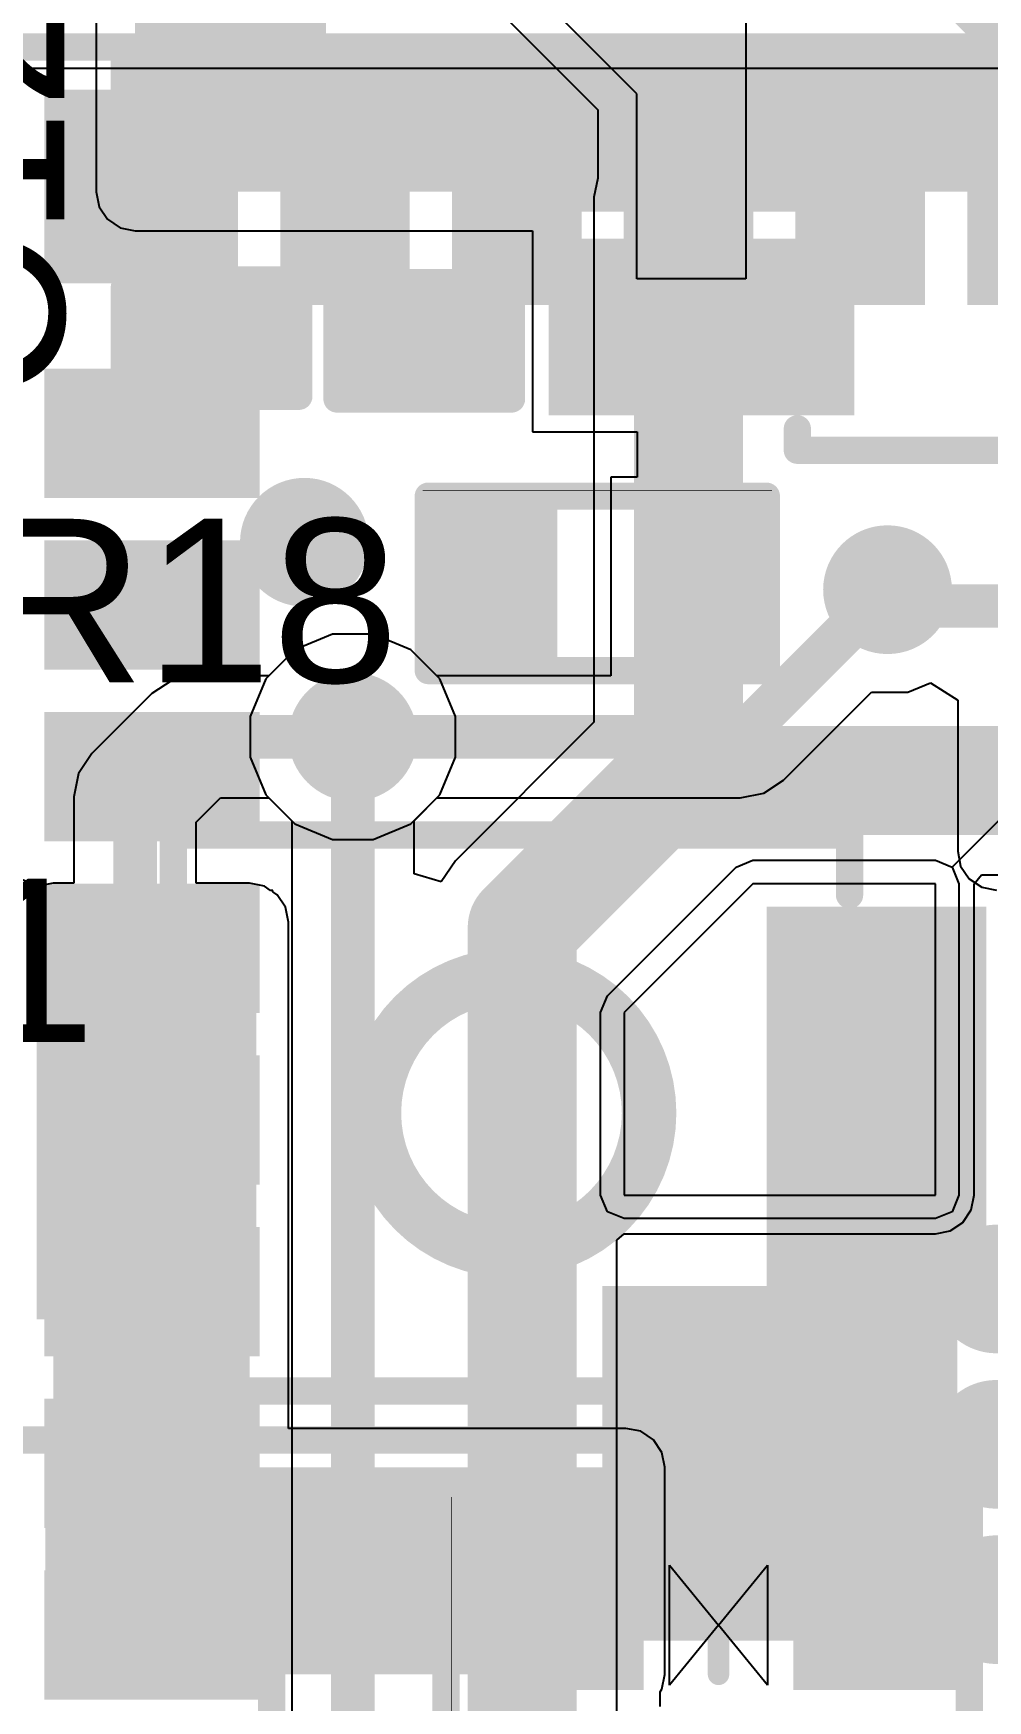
# Model space of a CAD drawing. Header units: inches. Extents: x -3 to 5389, y -3 to 5396.
# Drawn here: x 5.73 to 10.17, y 11.89 to 19.66 of the extents above; entities that cross this region are included whole.
import ezdxf

# ---------------------------------------------------------------- set-up
doc = ezdxf.new("R2010")
doc.units = ezdxf.units.IN
for name, color, linetype in [('Board_Outline', 216, 'Continuous'), ('Bottom Layer', 5, 'Continuous'), ('Bottom Overlay', 54, 'Continuous'), ('Bottom Paste', 16, 'Continuous'), ('Bottom Solder', 6, 'Continuous'), ('Mechanical 1', 6, 'Continuous'), ('Mechanical 15', 56, 'Continuous'), ('Top Layer', 1, 'Continuous'), ('Top Overlay', 2, 'Continuous'), ('Top Paste', 8, 'Continuous'), ('Top Solder', 216, 'Continuous'), ('Via Holes', 16, 'Continuous')]:
    doc.layers.add(name, color=color, linetype=linetype)
doc.styles.add('Arial', font='', dxfattribs={"height": 0.2})
doc.styles.get('Arial').set_extended_font_data('Arial')

msp = doc.modelspace()

# ---------------------------------------------------------------- hatches: boundary and pattern name
at = {"layer": 'Bottom Layer'}
for points in [[(6.5786, 19.2945), (6.5786, 18.5945), (5.8786, 18.5945), (5.8786, 19.2945)], [(7.3786, 18.4945), (6.9786, 18.4945), (6.9786, 19.2945), (7.3786, 19.2945)], [(8.1786, 18.4945), (7.7786, 18.4945), (7.7786, 19.2945), (8.1786, 19.2945)], [(8.9786, 18.4945), (8.5786, 18.4945), (8.5786, 19.2945), (8.9786, 19.2945)], [(9.7786, 18.4945), (9.3786, 18.4945), (9.3786, 19.2945), (9.7786, 19.2945)], [(6.6786, 17.9945), (6.6786, 17.5945), (5.8786, 17.5945), (5.8786, 17.9945)], [(6.6786, 17.1945), (6.6786, 16.7945), (5.8786, 16.7945), (5.8786, 17.1945)], [(6.6786, 16.3945), (6.6786, 15.9945), (5.8786, 15.9945), (5.8786, 16.3945)], [(6.6786, 15.5945), (6.6786, 15.1945), (5.8786, 15.1945), (5.8786, 15.5945)], [(6.6786, 14.7945), (6.6786, 14.3945), (5.8786, 14.3945), (5.8786, 14.7945)], [(6.6786, 13.9945), (6.6786, 13.5945), (5.8786, 13.5945), (5.8786, 13.9945)], [(9.9286, 13.7196), (9.9286, 12.2696), (8.4786, 12.2696), (8.4786, 13.7196)], [(6.6786, 13.1945), (6.6786, 12.7945), (5.8786, 12.7945), (5.8786, 13.1945)], [(6.6786, 12.3945), (6.6786, 11.9945), (5.8786, 11.9945), (5.8786, 12.3945)]]:
    msp.add_hatch(color=5, dxfattribs=at).paths.add_polyline_path(points)
h = msp.add_hatch(color=5, dxfattribs=at)
edge = h.paths.add_edge_path()
edge.add_arc((6.9892, 17.2867), 0.3, 0, 360)
h = msp.add_hatch(color=5, dxfattribs=at)
edge = h.paths.add_edge_path()
edge.add_arc((9.7058, 17.0657), 0.3, 0, 360)
h = msp.add_hatch(color=5, dxfattribs=at)
edge = h.paths.add_edge_path()
edge.add_arc((7.215, 16.3799), 0.3, 0, 360)
h = msp.add_hatch(color=5, dxfattribs=at)
edge = h.paths.add_edge_path()
edge.add_arc((10.215, 13.8069), 0.3, 0, 360)
h = msp.add_hatch(color=5, dxfattribs=at)
edge = h.paths.add_edge_path()
edge.add_arc((10.2138, 13.083), 0.3, 0, 360)
h = msp.add_hatch(color=5, dxfattribs=at)
edge = h.paths.add_edge_path()
edge.add_arc((10.215, 12.3591), 0.3, 0, 360)
at = {"layer": 'Bottom Paste'}
for points in [[(6.5786, 19.2945), (6.5786, 18.5945), (5.8786, 18.5945), (5.8786, 19.2945)], [(7.3786, 18.4945), (6.9786, 18.4945), (6.9786, 19.2945), (7.3786, 19.2945)], [(8.1786, 18.4945), (7.7786, 18.4945), (7.7786, 19.2945), (8.1786, 19.2945)], [(8.9786, 18.4945), (8.5786, 18.4945), (8.5786, 19.2945), (8.9786, 19.2945)], [(9.7786, 18.4945), (9.3786, 18.4945), (9.3786, 19.2945), (9.7786, 19.2945)], [(6.6786, 17.9945), (6.6786, 17.5945), (5.8786, 17.5945), (5.8786, 17.9945)], [(6.6786, 17.1945), (6.6786, 16.7945), (5.8786, 16.7945), (5.8786, 17.1945)], [(6.6786, 16.3945), (6.6786, 15.9945), (5.8786, 15.9945), (5.8786, 16.3945)], [(6.6786, 15.5945), (6.6786, 15.1945), (5.8786, 15.1945), (5.8786, 15.5945)], [(6.6786, 14.7945), (6.6786, 14.3945), (5.8786, 14.3945), (5.8786, 14.7945)], [(6.6786, 13.9945), (6.6786, 13.5945), (5.8786, 13.5945), (5.8786, 13.9945)], [(9.9286, 13.7196), (9.9286, 12.2696), (8.4786, 12.2696), (8.4786, 13.7196)], [(6.6786, 13.1945), (6.6786, 12.7945), (5.8786, 12.7945), (5.8786, 13.1945)], [(6.6786, 12.3945), (6.6786, 11.9945), (5.8786, 11.9945), (5.8786, 12.3945)]]:
    msp.add_hatch(color=16, dxfattribs=at).paths.add_polyline_path(points)
at = {"layer": 'Bottom Solder'}
for points in [[(6.6802, 19.3961), (6.6802, 18.4929), (5.777, 18.4929), (5.777, 19.3961)], [(7.4802, 18.3929), (6.877, 18.3929), (6.877, 19.3961), (7.4802, 19.3961)], [(8.2802, 18.3929), (7.677, 18.3929), (7.677, 19.3961), (8.2802, 19.3961)], [(9.0802, 18.3929), (8.477, 18.3929), (8.477, 19.3961), (9.0802, 19.3961)], [(9.8802, 18.3929), (9.277, 18.3929), (9.277, 19.3961), (9.8802, 19.3961)], [(10.6802, 18.3929), (10.077, 18.3929), (10.077, 19.3961), (10.6802, 19.3961)], [(6.7802, 18.0961), (6.7802, 17.4929), (5.777, 17.4929), (5.777, 18.0961)], [(6.7802, 17.2961), (6.7802, 16.6929), (5.777, 16.6929), (5.777, 17.2961)], [(6.7802, 16.4961), (6.7802, 15.8929), (5.777, 15.8929), (5.777, 16.4961)], [(6.7802, 15.6961), (6.7802, 15.0929), (5.777, 15.0929), (5.777, 15.6961)], [(6.7802, 14.8961), (6.7802, 14.2929), (5.777, 14.2929), (5.777, 14.8961)], [(6.7802, 14.0961), (6.7802, 13.4929), (5.777, 13.4929), (5.777, 14.0961)], [(10.0302, 13.8212), (10.0302, 12.168), (8.377, 12.168), (8.377, 13.8212)], [(6.7802, 13.2961), (6.7802, 12.6929), (5.777, 12.6929), (5.777, 13.2961)], [(6.7802, 12.4961), (6.7802, 11.8929), (5.777, 11.8929), (5.777, 12.4961)]]:
    msp.add_hatch(color=6, dxfattribs=at).paths.add_polyline_path(points)
at = {"layer": 'Top Layer'}
for points in [[(6.2006, 18.9199), (7.0896, 18.9199), (7.0896, 20.6217), (6.2006, 20.6217)], [(6.2006, 18.9199), (10.544, 18.9199), (10.544, 19.5549), (6.2006, 19.5549)], [(9.4492, 18.9294), (8.2292, 18.9294), (8.2292, 19.5494), (9.4492, 19.5494)], [(6.8745, 18.9956), (6.2395, 18.9956), (6.2395, 19.4528), (6.8745, 19.4528)], [(7.8651, 18.9829), (7.2301, 18.9829), (7.2301, 19.4401), (7.8651, 19.4401)], [(9.4492, 17.9794), (8.2292, 17.9794), (8.2292, 18.5994), (9.4492, 18.5994)], [(6.8745, 18.0558), (6.2395, 18.0558), (6.2395, 18.513), (6.8745, 18.513)], [(7.8651, 18.0431), (7.2301, 18.0431), (7.2301, 18.5003), (7.8651, 18.5003)], [(8.1124, 17.4126), (8.1124, 16.7776), (7.6552, 16.7776), (7.6552, 17.4126)], [(9.0522, 17.4126), (9.0522, 16.7776), (8.595, 16.7776), (8.595, 17.4126)], [(5.8196, 12.2651), (6.734, 12.2651), (6.734, 15.5163), (5.8196, 15.5163)], [(6.664, 13.7668), (5.844, 13.7668), (5.844, 15.4868), (6.664, 15.4868)], [(10.064, 13.7668), (9.244, 13.7668), (9.244, 15.4868), (10.064, 15.4868)], [(5.8196, 12.0111), (8.4866, 12.0111), (8.4866, 12.9763), (5.8196, 12.9763)], [(5.9347, 12.7218), (6.5697, 12.7218), (6.5697, 12.2646), (5.9347, 12.2646)], [(7.5603, 12.2646), (6.9253, 12.2646), (6.9253, 12.7218), (7.5603, 12.7218)], [(7.8684, 12.4397), (8.4684, 12.4397), (8.4684, 12.0397), (7.8684, 12.0397)], [(9.9683, 12.0397), (9.3683, 12.0397), (9.3683, 12.4397), (9.9683, 12.4397)]]:
    msp.add_hatch(color=1, dxfattribs=at).paths.add_polyline_path(points)
h = msp.add_hatch(color=1, dxfattribs=at)
edge = h.paths.add_edge_path()
edge.add_arc((6.9892, 17.2867), 0.3, 0, 360)
h = msp.add_hatch(color=1, dxfattribs=at)
edge = h.paths.add_edge_path()
edge.add_arc((9.7058, 17.0657), 0.3, 0, 360)
h = msp.add_hatch(color=1, dxfattribs=at)
edge = h.paths.add_edge_path()
edge.add_arc((7.215, 16.3799), 0.3, 0, 360)
h = msp.add_hatch(color=1, dxfattribs=at)
edge = h.paths.add_edge_path()
edge.add_arc((10.215, 13.8069), 0.3, 0, 360)
h = msp.add_hatch(color=1, dxfattribs=at)
edge = h.paths.add_edge_path()
edge.add_arc((10.2138, 13.083), 0.3, 0, 360)
h = msp.add_hatch(color=1, dxfattribs=at)
edge = h.paths.add_edge_path()
edge.add_arc((10.215, 12.3591), 0.3, 0, 360)
at = {"layer": 'Top Paste'}
for points in [[(9.4492, 18.9294), (8.2292, 18.9294), (8.2292, 19.5494), (9.4492, 19.5494)], [(6.8745, 18.9956), (6.2395, 18.9956), (6.2395, 19.4528), (6.8745, 19.4528)], [(7.8651, 18.9829), (7.2301, 18.9829), (7.2301, 19.4401), (7.8651, 19.4401)], [(9.4492, 17.9794), (8.2292, 17.9794), (8.2292, 18.5994), (9.4492, 18.5994)], [(6.8745, 18.0558), (6.2395, 18.0558), (6.2395, 18.513), (6.8745, 18.513)], [(7.8651, 18.0431), (7.2301, 18.0431), (7.2301, 18.5003), (7.8651, 18.5003)], [(8.1124, 17.4126), (8.1124, 16.7776), (7.6552, 16.7776), (7.6552, 17.4126)], [(9.0522, 17.4126), (9.0522, 16.7776), (8.595, 16.7776), (8.595, 17.4126)], [(6.664, 13.7668), (5.844, 13.7668), (5.844, 15.4868), (6.664, 15.4868)], [(10.064, 13.7668), (9.244, 13.7668), (9.244, 15.4868), (10.064, 15.4868)], [(5.9347, 12.7218), (6.5697, 12.7218), (6.5697, 12.2646), (5.9347, 12.2646)], [(7.5603, 12.2646), (6.9253, 12.2646), (6.9253, 12.7218), (7.5603, 12.7218)], [(7.8684, 12.4397), (8.4684, 12.4397), (8.4684, 12.0397), (7.8684, 12.0397)], [(9.9683, 12.0397), (9.3683, 12.0397), (9.3683, 12.4397), (9.9683, 12.4397)]]:
    msp.add_hatch(color=8, dxfattribs=at).paths.add_polyline_path(points)
at = {"layer": 'Top Solder'}
for points in [[(9.5508, 18.8278), (8.1276, 18.8278), (8.1276, 19.651), (9.5508, 19.651)], [(6.9345, 18.9356), (6.1795, 18.9356), (6.1795, 19.5128), (6.9345, 19.5128)], [(7.9251, 18.9229), (7.1701, 18.9229), (7.1701, 19.5001), (7.9251, 19.5001)], [(9.5508, 17.8778), (8.1276, 17.8778), (8.1276, 18.701), (9.5508, 18.701)], [(6.9345, 17.9958), (6.1795, 17.9958), (6.1795, 18.573), (6.9345, 18.573)], [(7.9251, 17.9831), (7.1701, 17.9831), (7.1701, 18.5603), (7.9251, 18.5603)], [(8.1674, 17.4676), (8.1674, 16.7226), (7.6002, 16.7226), (7.6002, 17.4676)], [(9.1072, 17.4676), (9.1072, 16.7226), (8.54, 16.7226), (8.54, 17.4676)], [(6.7656, 13.6652), (5.7424, 13.6652), (5.7424, 15.5884), (6.7656, 15.5884)], [(10.1656, 13.6652), (9.1424, 13.6652), (9.1424, 15.5884), (10.1656, 15.5884)], [(5.8747, 12.7818), (6.6297, 12.7818), (6.6297, 12.2046), (5.8747, 12.2046)], [(7.6153, 12.2096), (6.8703, 12.2096), (6.8703, 12.7768), (7.6153, 12.7768)], [(7.7668, 12.5413), (8.57, 12.5413), (8.57, 11.9381), (7.7668, 11.9381)], [(10.0699, 11.9381), (9.2667, 11.9381), (9.2667, 12.5413), (10.0699, 12.5413)]]:
    msp.add_hatch(color=216, dxfattribs=at).paths.add_polyline_path(points)
at = {"layer": 'Via Holes'}
h = msp.add_hatch(color=7, dxfattribs=at)
edge = h.paths.add_edge_path()
edge.add_arc((6.9892, 17.2867), 0.15, 0, 360)
h = msp.add_hatch(color=7, dxfattribs=at)
edge = h.paths.add_edge_path()
edge.add_arc((9.7058, 17.0657), 0.15, 0, 360)
h = msp.add_hatch(color=7, dxfattribs=at)
edge = h.paths.add_edge_path()
edge.add_arc((7.215, 16.3799), 0.15, 0, 360)
h = msp.add_hatch(color=7, dxfattribs=at)
edge = h.paths.add_edge_path()
edge.add_arc((10.215, 13.8069), 0.15, 0, 360)
h = msp.add_hatch(color=7, dxfattribs=at)
edge = h.paths.add_edge_path()
edge.add_arc((10.2138, 13.083), 0.15, 0, 360)
h = msp.add_hatch(color=7, dxfattribs=at)
edge = h.paths.add_edge_path()
edge.add_arc((10.215, 12.3591), 0.15, 0, 360)

# ---------------------------------------------------------------- linework, layer by layer
at = {"layer": 'Board_Outline'}
msp.add_lwpolyline([(3.737, 39.2377, 0.254, 0.254, -0.622564), (-0.0254, 19.643, 0.254, 0.254, 0)], format="xyseb", dxfattribs=at)
at = {"layer": 'Bottom Layer'}
for p, q in [((9.0454, 21.0281), (9.0454, 18.5135)), ((8.5374, 19.3771), (7.9532, 19.9613)), ((7.8781, 19.78), (8.3561, 19.302)), ((8.5374, 18.5135), (8.5374, 19.3771)), ((8.3561, 19.302), (8.3561, 18.9838)), ((8.3561, 18.9838), (8.3383, 18.8945)), ((8.3383, 18.8945), (8.3383, 16.4478)), ((9.0454, 18.5135), (8.5374, 18.5135)), ((6.9444, 16.7849), (6.8099, 16.6505)), ((7.12, 16.8577), (6.9444, 16.7849)), ((7.31, 16.8577), (7.12, 16.8577)), ((7.4857, 16.7849), (7.31, 16.8577)), ((7.6201, 16.6505), (7.4857, 16.7849)), ((6.8099, 16.6505), (6.7372, 16.4749)), ((7.6928, 16.4749), (7.6201, 16.6505)), ((6.7372, 16.4749), (6.7372, 16.2848)), ((7.6928, 16.2848), (7.6928, 16.4749)), ((8.3383, 16.4478), (7.6927, 15.8022)), ((6.7372, 16.2848), (6.8099, 16.1092)), ((7.6201, 16.1092), (7.6928, 16.2848)), ((6.8099, 16.1092), (6.9301, 15.989)), ((7.4999, 15.989), (7.6201, 16.1092)), ((6.9301, 15.989), (6.9301, 9.3861)), ((7.4999, 15.7422), (7.4999, 15.989)), ((7.6927, 15.8022), (7.6269, 15.7037)), ((7.6269, 15.7037), (7.4999, 15.7422)), ((10.1099, 15.6946), (10.1442, 15.7364)), ((10.1442, 15.7364), (12.8475, 15.7364)), ((9.0786, 15.6946), (8.4786, 15.0946)), ((9.9286, 15.6946), (9.0786, 15.6946)), ((9.9286, 14.2446), (9.9286, 15.6946)), ((10.1099, 14.2446), (10.1099, 15.6946)), ((8.4786, 15.0946), (8.4786, 14.2446)), ((8.4786, 14.2446), (9.9286, 14.2446)), ((10.0961, 14.1752), (10.1099, 14.2446)), ((10.0568, 14.1164), (10.0961, 14.1752)), ((8.4442, 14.0351), (8.4786, 14.0633)), ((8.4786, 14.0633), (9.9286, 14.0633)), ((9.9286, 14.0633), (9.998, 14.0771)), ((9.998, 14.0771), (10.0568, 14.1164)), ((8.4442, 8.7423), (8.4442, 14.0351))]:
    msp.add_line(p, q, dxfattribs=at)
for points in [[(9.9852, 19.8851, 0.2032, 0.2032, 0), (10.3776, 19.4926, 0.2032, 0.2032, 0)], [(8.7786, 16.2655, 0.508, 0.508, 0), (8.7786, 18.8945, 0.508, 0.508, 0)], [(9.7058, 17.0657, 0.2032, 0.2032, 0), (9.782, 16.9895, 0.2032, 0.2032, 0)], [(9.782, 16.9895, 0.2032, 0.2032, 0), (12.1442, 16.9895, 0.2032, 0.2032, 0)], [(7.215, 8.9952, 0.2032, 0.2032, 0), (7.215, 16.3799, 0.2032, 0.2032, 0)], [(8.6898, 16.1767, 0.508, 0.508, 0), (8.7786, 16.2655, 0.508, 0.508, 0)], [(8.004, 15.4909, 0.508, 0.508, 0), (8.6898, 16.1767, 0.508, 0.508, 0)], [(8.6898, 16.1767, 0.508, 0.508, 0), (13.0332, 16.1767, 0.508, 0.508, 0)], [(8.004, 8.5567, 0.508, 0.508, 0), (8.004, 15.4909, 0.508, 0.508, 0)]]:
    msp.add_lwpolyline(points, format="xyseb", dxfattribs=at)
for points in [[(8.6516, 18.8945, 0.254, 0.254, 1), (8.9056, 18.8945, 0.254, 0.254, 1)], [(9.655, 17.0657, 0.1016, 0.1016, 1), (9.7566, 17.0657, 0.1016, 0.1016, 1)], [(9.7312, 16.9895, 0.1016, 0.1016, 1), (9.8328, 16.9895, 0.1016, 0.1016, 1)], [(9.7312, 16.9895, 0.1016, 0.1016, 1), (9.8328, 16.9895, 0.1016, 0.1016, 1)], [(7.1642, 16.3799, 0.1016, 0.1016, 1), (7.2658, 16.3799, 0.1016, 0.1016, 1)], [(8.6516, 16.2655, 0.254, 0.254, 1), (8.9056, 16.2655, 0.254, 0.254, 1)], [(8.6516, 16.2655, 0.254, 0.254, 1), (8.9056, 16.2655, 0.254, 0.254, 1)], [(8.5628, 16.1767, 0.254, 0.254, 1), (8.8168, 16.1767, 0.254, 0.254, 1)], [(8.5628, 16.1767, 0.254, 0.254, 1), (8.8168, 16.1767, 0.254, 0.254, 1)], [(8.5628, 16.1767, 0.254, 0.254, 1), (8.8168, 16.1767, 0.254, 0.254, 1)], [(7.877, 15.4909, 0.254, 0.254, 1), (8.131, 15.4909, 0.254, 0.254, 1)], [(7.877, 15.4909, 0.254, 0.254, 1), (8.131, 15.4909, 0.254, 0.254, 1)]]:
    msp.add_lwpolyline(points, format="xyseb", close=True, dxfattribs=at)
at = {"layer": 'Bottom Overlay'}
msp.add_lwpolyline([(0.1785, 19.5945, 0.127, 0.127, 0), (16.7785, 19.5945, 0.127, 0.127, 0)], format="xyseb", dxfattribs=at)
at = {"layer": 'Bottom Solder'}
for p, q in [((10.0064, 15.7724), (5388.927, 5395.5249)), ((9.0009, 15.7724), (9.0786, 15.8046)), ((9.0786, 15.8046), (9.9286, 15.8046)), ((9.9286, 15.8046), (10.0064, 15.7724)), ((8.4009, 15.1724), (9.0009, 15.7724)), ((10.0064, 15.7724), (10.0386, 15.6946)), ((10.0386, 15.6946), (10.0386, 14.2446)), ((8.3686, 15.0946), (8.4009, 15.1724)), ((8.3686, 14.2446), (8.3686, 15.0946)), ((8.4009, 14.1668), (8.3686, 14.2446)), ((10.0386, 14.2446), (10.0064, 14.1668)), ((8.4786, 14.1346), (8.4009, 14.1668)), ((10.0064, 14.1668), (9.9286, 14.1346)), ((9.9286, 14.1346), (8.4786, 14.1346))]:
    msp.add_line(p, q, dxfattribs=at)
at = {"layer": 'Mechanical 1'}
msp.add_lwpolyline([(3.7624, 39.2377, 0.254, 0.254, -0.622564), (0, 19.643, 0.254, 0.254, 0)], format="xyseb", dxfattribs=at)
at = {"layer": 'Mechanical 15'}
msp.add_line((16.6786, 19.4945), (0.2786, 19.4945), dxfattribs=at)
at = {"layer": 'Top Layer'}
for p, q in [((6.0193, 20.6217), (6.0193, 19.5549)), ((6.0193, 19.5549), (6.0193, 18.9199)), ((6.0193, 18.9199), (6.0331, 18.8505)), ((6.0331, 18.8505), (6.0724, 18.7917)), ((6.0724, 18.7917), (6.1312, 18.7524)), ((6.1312, 18.7524), (6.2006, 18.7386)), ((6.2006, 18.7386), (8.0514, 18.7386)), ((8.0514, 18.7386), (8.0514, 17.8016)), ((8.0514, 17.8016), (8.5387, 17.8016)), ((8.5387, 17.8016), (8.5387, 17.5904)), ((8.5387, 17.5904), (8.4172, 17.5904)), ((8.4172, 17.5904), (8.4172, 16.6647)), ((6.9444, 16.7849), (6.8242, 16.6647)), ((7.12, 16.8577), (6.9444, 16.7849)), ((7.31, 16.8577), (7.12, 16.8577)), ((7.4857, 16.7849), (7.31, 16.8577)), ((7.6058, 16.6647), (7.4857, 16.7849)), ((6.3709, 16.643), (6.2785, 16.5813)), ((6.48, 16.6647), (6.3709, 16.643)), ((6.8242, 16.6647), (6.48, 16.6647)), ((8.4172, 16.6647), (7.6058, 16.6647)), ((9.8008, 16.5879), (9.9055, 16.6312)), ((9.9055, 16.6312), (10.0325, 16.5507)), ((6.2785, 16.5813), (5.9991, 16.3019)), ((6.2785, 16.5813), (6.2785, 16.5813)), ((9.2214, 16.1784), (9.6308, 16.5879)), ((9.6308, 16.5879), (9.8008, 16.5879)), ((10.0325, 16.5507), (10.0325, 15.8465)), ((5.9991, 16.3019), (5.9374, 16.2095)), ((5.9374, 16.2095), (5.9157, 16.1005)), ((9.129, 16.1167), (9.2214, 16.1784)), ((5.9157, 16.1005), (5.9157, 16.1004)), ((5.9157, 16.1004), (5.9157, 15.6975)), ((6.4854, 15.9825), (6.598, 16.095)), ((6.598, 16.095), (6.8242, 16.095)), ((6.8242, 16.095), (6.9444, 15.9748)), ((7.4857, 15.9748), (7.6058, 16.095)), ((7.6058, 16.095), (9.02, 16.095)), ((9.02, 16.095), (9.129, 16.1167)), ((9.02, 16.095), (9.02, 16.095)), ((6.4854, 15.6975), (6.4854, 15.9825)), ((6.9444, 15.9748), (7.12, 15.9021)), ((7.31, 15.9021), (7.4857, 15.9748)), ((7.12, 15.9021), (7.31, 15.9021)), ((10.0325, 15.8465), (10.0463, 15.7771)), ((10.0463, 15.7771), (10.0856, 15.7183)), ((5.7502, 15.6837), (5.6358, 15.7294)), ((5.8196, 15.6975), (5.7502, 15.6837)), ((5.9157, 15.6975), (5.8196, 15.6975)), ((6.734, 15.6975), (6.4854, 15.6975)), ((6.8033, 15.6837), (6.734, 15.6975)), ((10.0856, 15.7183), (10.1444, 15.679)), ((6.832, 15.6646), (6.8033, 15.6837)), ((6.8418, 15.6646), (6.832, 15.6646)), ((6.8418, 15.658), (6.8418, 15.6646)), ((6.8622, 15.6444), (6.8418, 15.658)), ((6.9014, 15.5856), (6.8622, 15.6444)), ((10.1444, 15.679), (10.2138, 15.6652)), ((6.9152, 15.5163), (6.9014, 15.5856)), ((6.9152, 13.1575), (6.9152, 15.5163)), ((8.4866, 13.1575), (6.9152, 13.1575)), ((8.5559, 13.1437), (8.4866, 13.1575)), ((8.6148, 13.1044), (8.5559, 13.1437)), ((8.654, 13.0456), (8.6148, 13.1044)), ((8.6678, 12.9763), (8.654, 13.0456)), ((8.6678, 12.0111), (8.6678, 12.9763)), ((8.654, 11.9417), (8.6678, 12.0111)), ((8.6462, 11.93), (8.654, 11.9417)), ((8.6462, 11.8619), (8.6462, 11.93))]:
    msp.add_line(p, q, dxfattribs=at)
for points in [[(8.8236, 17.0951, 0.2032, 0.2032, 0), (8.8236, 18.2894, 0.2032, 0.2032, 0)], [(9.02, 16.3799, 0.2032, 0.2032, 0), (9.7058, 17.0657, 0.2032, 0.2032, 0)], [(6.2006, 16.1005, 0.2032, 0.2032, 0), (6.48, 16.3799, 0.2032, 0.2032, 0)], [(6.48, 16.3799, 0.2032, 0.2032, 0), (7.215, 16.3799, 0.2032, 0.2032, 0)], [(7.215, 16.3799, 0.2032, 0.2032, 0), (9.02, 16.3799, 0.2032, 0.2032, 0)], [(6.2006, 14.5533, 0.2032, 0.2032, 0), (6.2006, 16.1005, 0.2032, 0.2032, 0)], [(6.2006, 14.5533, 0.2032, 0.2032, 0), (6.254, 14.4998, 0.2032, 0.2032, 0)]]:
    msp.add_lwpolyline(points, format="xyseb", dxfattribs=at)
for points in [[(8.7728, 18.2894, 0.1016, 0.1016, 1), (8.8744, 18.2894, 0.1016, 0.1016, 1)], [(8.7728, 17.0951, 0.1016, 0.1016, 1), (8.8744, 17.0951, 0.1016, 0.1016, 1)], [(9.655, 17.0657, 0.1016, 0.1016, 1), (9.7566, 17.0657, 0.1016, 0.1016, 1)], [(6.4292, 16.3799, 0.1016, 0.1016, 1), (6.5308, 16.3799, 0.1016, 0.1016, 1)], [(6.4292, 16.3799, 0.1016, 0.1016, 1), (6.5308, 16.3799, 0.1016, 0.1016, 1)], [(7.1642, 16.3799, 0.1016, 0.1016, 1), (7.2658, 16.3799, 0.1016, 0.1016, 1)], [(7.1642, 16.3799, 0.1016, 0.1016, 1), (7.2658, 16.3799, 0.1016, 0.1016, 1)], [(8.9692, 16.3799, 0.1016, 0.1016, 1), (9.0708, 16.3799, 0.1016, 0.1016, 1)], [(8.9692, 16.3799, 0.1016, 0.1016, 1), (9.0708, 16.3799, 0.1016, 0.1016, 1)], [(6.1498, 16.1005, 0.1016, 0.1016, 1), (6.2514, 16.1005, 0.1016, 0.1016, 1)], [(6.1498, 16.1005, 0.1016, 0.1016, 1), (6.2514, 16.1005, 0.1016, 0.1016, 1)], [(6.1498, 14.5533, 0.1016, 0.1016, 1), (6.2514, 14.5533, 0.1016, 0.1016, 1)], [(6.1498, 14.5533, 0.1016, 0.1016, 1), (6.2514, 14.5533, 0.1016, 0.1016, 1)], [(6.2032, 14.4998, 0.1016, 0.1016, 1), (6.3048, 14.4998, 0.1016, 0.1016, 1)]]:
    msp.add_lwpolyline(points, format="xyseb", close=True, dxfattribs=at)
at = {"layer": 'Top Overlay'}
for p, q in [((8.6898, 11.9603), (8.6898, 12.5191)), ((8.6898, 12.5191), (8.9184, 12.2397)), ((8.9184, 12.2397), (9.147, 12.5191)), ((9.147, 12.5191), (9.147, 11.9603)), ((8.9184, 12.2397), (8.6898, 11.9603)), ((8.9184, 12.2397), (8.9184, 12.2397)), ((9.147, 11.9603), (8.9184, 12.2397)), ((8.9184, 12.2397), (8.9184, 12.2397))]:
    msp.add_line(p, q, dxfattribs=at)
for points in [[(6.1506, 19.5417, 0.127, 0.127, 0), (6.9634, 19.5417, 0.127, 0.127, 0)], [(6.1506, 19.0337, 0.127, 0.127, 0), (6.1506, 19.5417, 0.127, 0.127, 0)], [(6.9634, 19.0337, 0.127, 0.127, 0), (6.9634, 19.5417, 0.127, 0.127, 0)], [(7.1412, 19.529, 0.127, 0.127, 0), (7.954, 19.529, 0.127, 0.127, 0)], [(7.1412, 19.021, 0.127, 0.127, 0), (7.1412, 19.529, 0.127, 0.127, 0)], [(7.954, 19.021, 0.127, 0.127, 0), (7.954, 19.529, 0.127, 0.127, 0)], [(6.1506, 17.9669, 0.127, 0.127, 0), (6.1506, 18.4749, 0.127, 0.127, 0)], [(6.9634, 17.9669, 0.127, 0.127, 0), (6.9634, 18.4749, 0.127, 0.127, 0)], [(7.1412, 17.9542, 0.127, 0.127, 0), (7.1412, 18.4622, 0.127, 0.127, 0)], [(7.954, 17.9542, 0.127, 0.127, 0), (7.954, 18.4622, 0.127, 0.127, 0)], [(6.1506, 17.9669, 0.127, 0.127, 0), (6.9634, 17.9669, 0.127, 0.127, 0)], [(7.1412, 17.9542, 0.127, 0.127, 0), (7.954, 17.9542, 0.127, 0.127, 0)], [(9.2856, 17.7154, 0.127, 0.127, 0), (9.2856, 17.8154, 0.127, 0.127, 0)], [(9.2856, 17.7154, 0.127, 0.127, 0), (11.0382, 17.7154, 0.127, 0.127, 0)], [(7.5663, 16.6887, 0.127, 0.127, 0), (7.5663, 17.5015, 0.127, 0.127, 0)], [(7.5663, 17.5015, 0.127, 0.127, 0), (9.1411, 17.5015, 0.127, 0.127, 0)], [(9.1411, 16.6887, 0.127, 0.127, 0), (9.1411, 17.5015, 0.127, 0.127, 0)], [(7.5409, 17.5269, 0.00323, 0.00323, 0), (9.1665, 17.5269, 0.00323, 0.00323, 0)], [(7.5663, 16.6887, 0.127, 0.127, 0), (9.1411, 16.6887, 0.127, 0.127, 0)], [(6.3792, 15.6428, 0.127, 0.127, 0), (6.3792, 15.9222, 0.127, 0.127, 0)], [(6.3792, 15.9222, 0.127, 0.127, 0), (9.5288, 15.9222, 0.127, 0.127, 0)], [(9.5288, 15.6428, 0.127, 0.127, 0), (9.5288, 15.9222, 0.127, 0.127, 0)], [(6.3792, 13.3314, 0.127, 0.127, 0), (6.3792, 13.6108, 0.127, 0.127, 0)], [(9.5288, 13.3314, 0.127, 0.127, 0), (9.5288, 13.6108, 0.127, 0.127, 0)], [(6.3792, 13.3314, 0.127, 0.127, 0), (9.5288, 13.3314, 0.127, 0.127, 0)], [(5.6418, 13.1033, 0.127, 0.127, 0), (10.0868, 13.1033, 0.127, 0.127, 0)], [(10.0868, 10.3347, 0.127, 0.127, 0), (10.0868, 13.1033, 0.127, 0.127, 0)], [(5.8458, 12.8107, 0.127, 0.127, 0), (6.6586, 12.8107, 0.127, 0.127, 0)], [(5.8458, 12.3027, 0.127, 0.127, 0), (5.8458, 12.8107, 0.127, 0.127, 0)], [(6.6586, 12.3027, 0.127, 0.127, 0), (6.6586, 12.8107, 0.127, 0.127, 0)], [(6.8364, 11.2359, 0.127, 0.127, 0), (6.8364, 12.8107, 0.127, 0.127, 0)], [(6.8364, 12.8107, 0.127, 0.127, 0), (7.6492, 12.8107, 0.127, 0.127, 0)], [(7.6492, 11.2359, 0.127, 0.127, 0), (7.6492, 12.8107, 0.127, 0.127, 0)], [(7.6746, 11.2105, 0.00323, 0.00323, 0), (7.6746, 12.8361, 0.00323, 0.00323, 0)], [(8.2684, 12.7397, 0.13, 0.13, 0), (9.5684, 12.7397, 0.13, 0.13, 0)], [(8.9184, 12.0111, 0.1, 0.1, 0), (8.9184, 12.4937, 0.1, 0.1, 0)]]:
    msp.add_lwpolyline(points, format="xyseb", dxfattribs=at)
for points in [[(6.1189, 19.5417, 0.0635, 0.0635, 1), (6.1824, 19.5417, 0.0635, 0.0635, 1)], [(6.1189, 19.5417, 0.0635, 0.0635, 1), (6.1824, 19.5417, 0.0635, 0.0635, 1)], [(6.9317, 19.5417, 0.0635, 0.0635, 1), (6.9952, 19.5417, 0.0635, 0.0635, 1)], [(6.9317, 19.5417, 0.0635, 0.0635, 1), (6.9952, 19.5417, 0.0635, 0.0635, 1)], [(7.1095, 19.529, 0.0635, 0.0635, 1), (7.173, 19.529, 0.0635, 0.0635, 1)], [(7.1095, 19.529, 0.0635, 0.0635, 1), (7.173, 19.529, 0.0635, 0.0635, 1)], [(7.9223, 19.529, 0.0635, 0.0635, 1), (7.9858, 19.529, 0.0635, 0.0635, 1)], [(7.9223, 19.529, 0.0635, 0.0635, 1), (7.9858, 19.529, 0.0635, 0.0635, 1)], [(6.1189, 19.0337, 0.0635, 0.0635, 1), (6.1824, 19.0337, 0.0635, 0.0635, 1)], [(6.9317, 19.0337, 0.0635, 0.0635, 1), (6.9952, 19.0337, 0.0635, 0.0635, 1)], [(7.1095, 19.021, 0.0635, 0.0635, 1), (7.173, 19.021, 0.0635, 0.0635, 1)], [(7.9223, 19.021, 0.0635, 0.0635, 1), (7.9858, 19.021, 0.0635, 0.0635, 1)], [(6.1189, 18.4749, 0.0635, 0.0635, 1), (6.1824, 18.4749, 0.0635, 0.0635, 1)], [(6.9317, 18.4749, 0.0635, 0.0635, 1), (6.9952, 18.4749, 0.0635, 0.0635, 1)], [(7.1095, 18.4622, 0.0635, 0.0635, 1), (7.173, 18.4622, 0.0635, 0.0635, 1)], [(7.9223, 18.4622, 0.0635, 0.0635, 1), (7.9858, 18.4622, 0.0635, 0.0635, 1)], [(6.1189, 17.9669, 0.0635, 0.0635, 1), (6.1824, 17.9669, 0.0635, 0.0635, 1)], [(6.1189, 17.9669, 0.0635, 0.0635, 1), (6.1824, 17.9669, 0.0635, 0.0635, 1)], [(6.9317, 17.9669, 0.0635, 0.0635, 1), (6.9952, 17.9669, 0.0635, 0.0635, 1)], [(6.9317, 17.9669, 0.0635, 0.0635, 1), (6.9952, 17.9669, 0.0635, 0.0635, 1)], [(7.1095, 17.9542, 0.0635, 0.0635, 1), (7.173, 17.9542, 0.0635, 0.0635, 1)], [(7.1095, 17.9542, 0.0635, 0.0635, 1), (7.173, 17.9542, 0.0635, 0.0635, 1)], [(7.9223, 17.9542, 0.0635, 0.0635, 1), (7.9858, 17.9542, 0.0635, 0.0635, 1)], [(7.9223, 17.9542, 0.0635, 0.0635, 1), (7.9858, 17.9542, 0.0635, 0.0635, 1)], [(9.2539, 17.8154, 0.0635, 0.0635, 1), (9.3174, 17.8154, 0.0635, 0.0635, 1)], [(9.2539, 17.7154, 0.0635, 0.0635, 1), (9.3174, 17.7154, 0.0635, 0.0635, 1)], [(9.2539, 17.7154, 0.0635, 0.0635, 1), (9.3174, 17.7154, 0.0635, 0.0635, 1)], [(7.5346, 17.5015, 0.0635, 0.0635, 1), (7.5981, 17.5015, 0.0635, 0.0635, 1)], [(7.5346, 17.5015, 0.0635, 0.0635, 1), (7.5981, 17.5015, 0.0635, 0.0635, 1)], [(9.1094, 17.5015, 0.0635, 0.0635, 1), (9.1729, 17.5015, 0.0635, 0.0635, 1)], [(9.1094, 17.5015, 0.0635, 0.0635, 1), (9.1729, 17.5015, 0.0635, 0.0635, 1)], [(7.5401, 17.5269, 0.00161, 0.00161, 1), (7.5417, 17.5269, 0.00161, 0.00161, 1)], [(9.1657, 17.5269, 0.00161, 0.00161, 1), (9.1673, 17.5269, 0.00161, 0.00161, 1)], [(7.5346, 16.6887, 0.0635, 0.0635, 1), (7.5981, 16.6887, 0.0635, 0.0635, 1)], [(7.5346, 16.6887, 0.0635, 0.0635, 1), (7.5981, 16.6887, 0.0635, 0.0635, 1)], [(9.1094, 16.6887, 0.0635, 0.0635, 1), (9.1729, 16.6887, 0.0635, 0.0635, 1)], [(9.1094, 16.6887, 0.0635, 0.0635, 1), (9.1729, 16.6887, 0.0635, 0.0635, 1)], [(6.3475, 15.9222, 0.0635, 0.0635, 1), (6.411, 15.9222, 0.0635, 0.0635, 1)], [(6.3475, 15.9222, 0.0635, 0.0635, 1), (6.411, 15.9222, 0.0635, 0.0635, 1)], [(9.4971, 15.9222, 0.0635, 0.0635, 1), (9.5606, 15.9222, 0.0635, 0.0635, 1)], [(9.4971, 15.9222, 0.0635, 0.0635, 1), (9.5606, 15.9222, 0.0635, 0.0635, 1)], [(6.3475, 15.6428, 0.0635, 0.0635, 1), (6.411, 15.6428, 0.0635, 0.0635, 1)], [(9.4971, 15.6428, 0.0635, 0.0635, 1), (9.5606, 15.6428, 0.0635, 0.0635, 1)], [(8.5951, 14.6268, 0.254, 0.254, 1), (7.313, 14.6268, 0.254, 0.254, 1)], [(7.2495, 14.6268, 0.127, 0.127, 1), (7.3765, 14.6268, 0.127, 0.127, 1)], [(8.5316, 14.6268, 0.127, 0.127, 1), (8.6586, 14.6268, 0.127, 0.127, 1)], [(6.3475, 13.6108, 0.0635, 0.0635, 1), (6.411, 13.6108, 0.0635, 0.0635, 1)], [(9.4971, 13.6108, 0.0635, 0.0635, 1), (9.5606, 13.6108, 0.0635, 0.0635, 1)], [(6.3475, 13.3314, 0.0635, 0.0635, 1), (6.411, 13.3314, 0.0635, 0.0635, 1)], [(6.3475, 13.3314, 0.0635, 0.0635, 1), (6.411, 13.3314, 0.0635, 0.0635, 1)], [(9.4971, 13.3314, 0.0635, 0.0635, 1), (9.5606, 13.3314, 0.0635, 0.0635, 1)], [(9.4971, 13.3314, 0.0635, 0.0635, 1), (9.5606, 13.3314, 0.0635, 0.0635, 1)], [(10.055, 13.1033, 0.0635, 0.0635, 1), (10.1185, 13.1033, 0.0635, 0.0635, 1)], [(10.055, 13.1033, 0.0635, 0.0635, 1), (10.1185, 13.1033, 0.0635, 0.0635, 1)], [(5.8141, 12.8107, 0.0635, 0.0635, 1), (5.8776, 12.8107, 0.0635, 0.0635, 1)], [(5.8141, 12.8107, 0.0635, 0.0635, 1), (5.8776, 12.8107, 0.0635, 0.0635, 1)], [(6.6269, 12.8107, 0.0635, 0.0635, 1), (6.6904, 12.8107, 0.0635, 0.0635, 1)], [(6.6269, 12.8107, 0.0635, 0.0635, 1), (6.6904, 12.8107, 0.0635, 0.0635, 1)], [(6.8047, 12.8107, 0.0635, 0.0635, 1), (6.8682, 12.8107, 0.0635, 0.0635, 1)], [(6.8047, 12.8107, 0.0635, 0.0635, 1), (6.8682, 12.8107, 0.0635, 0.0635, 1)], [(7.6175, 12.8107, 0.0635, 0.0635, 1), (7.681, 12.8107, 0.0635, 0.0635, 1)], [(7.6175, 12.8107, 0.0635, 0.0635, 1), (7.681, 12.8107, 0.0635, 0.0635, 1)], [(7.6738, 12.8361, 0.00161, 0.00161, 1), (7.6754, 12.8361, 0.00161, 0.00161, 1)], [(8.2359, 12.7397, 0.065, 0.065, 1), (8.3009, 12.7397, 0.065, 0.065, 1)], [(9.5359, 12.7397, 0.065, 0.065, 1), (9.6009, 12.7397, 0.065, 0.065, 1)], [(8.8934, 12.4937, 0.05, 0.05, 1), (8.9434, 12.4937, 0.05, 0.05, 1)], [(5.8141, 12.3027, 0.0635, 0.0635, 1), (5.8776, 12.3027, 0.0635, 0.0635, 1)], [(6.6269, 12.3027, 0.0635, 0.0635, 1), (6.6904, 12.3027, 0.0635, 0.0635, 1)], [(8.8934, 12.0111, 0.05, 0.05, 1), (8.9434, 12.0111, 0.05, 0.05, 1)]]:
    msp.add_lwpolyline(points, format="xyseb", close=True, dxfattribs=at)

# ---------------------------------------------------------------- texts
at = {"layer": 'Top Overlay', "style": 'Arial'}
msp.add_text('C12', height=0.762, rotation=90, dxfattribs=at).set_placement((5.8702, 17.9423))
for s, p in [('R18', (5.477, 16.634)), ('SW1', (3.7117, 14.9576))]:
    msp.add_text(s, height=0.762, dxfattribs=at).set_placement(p)

doc.saveas('drawing.dxf')
